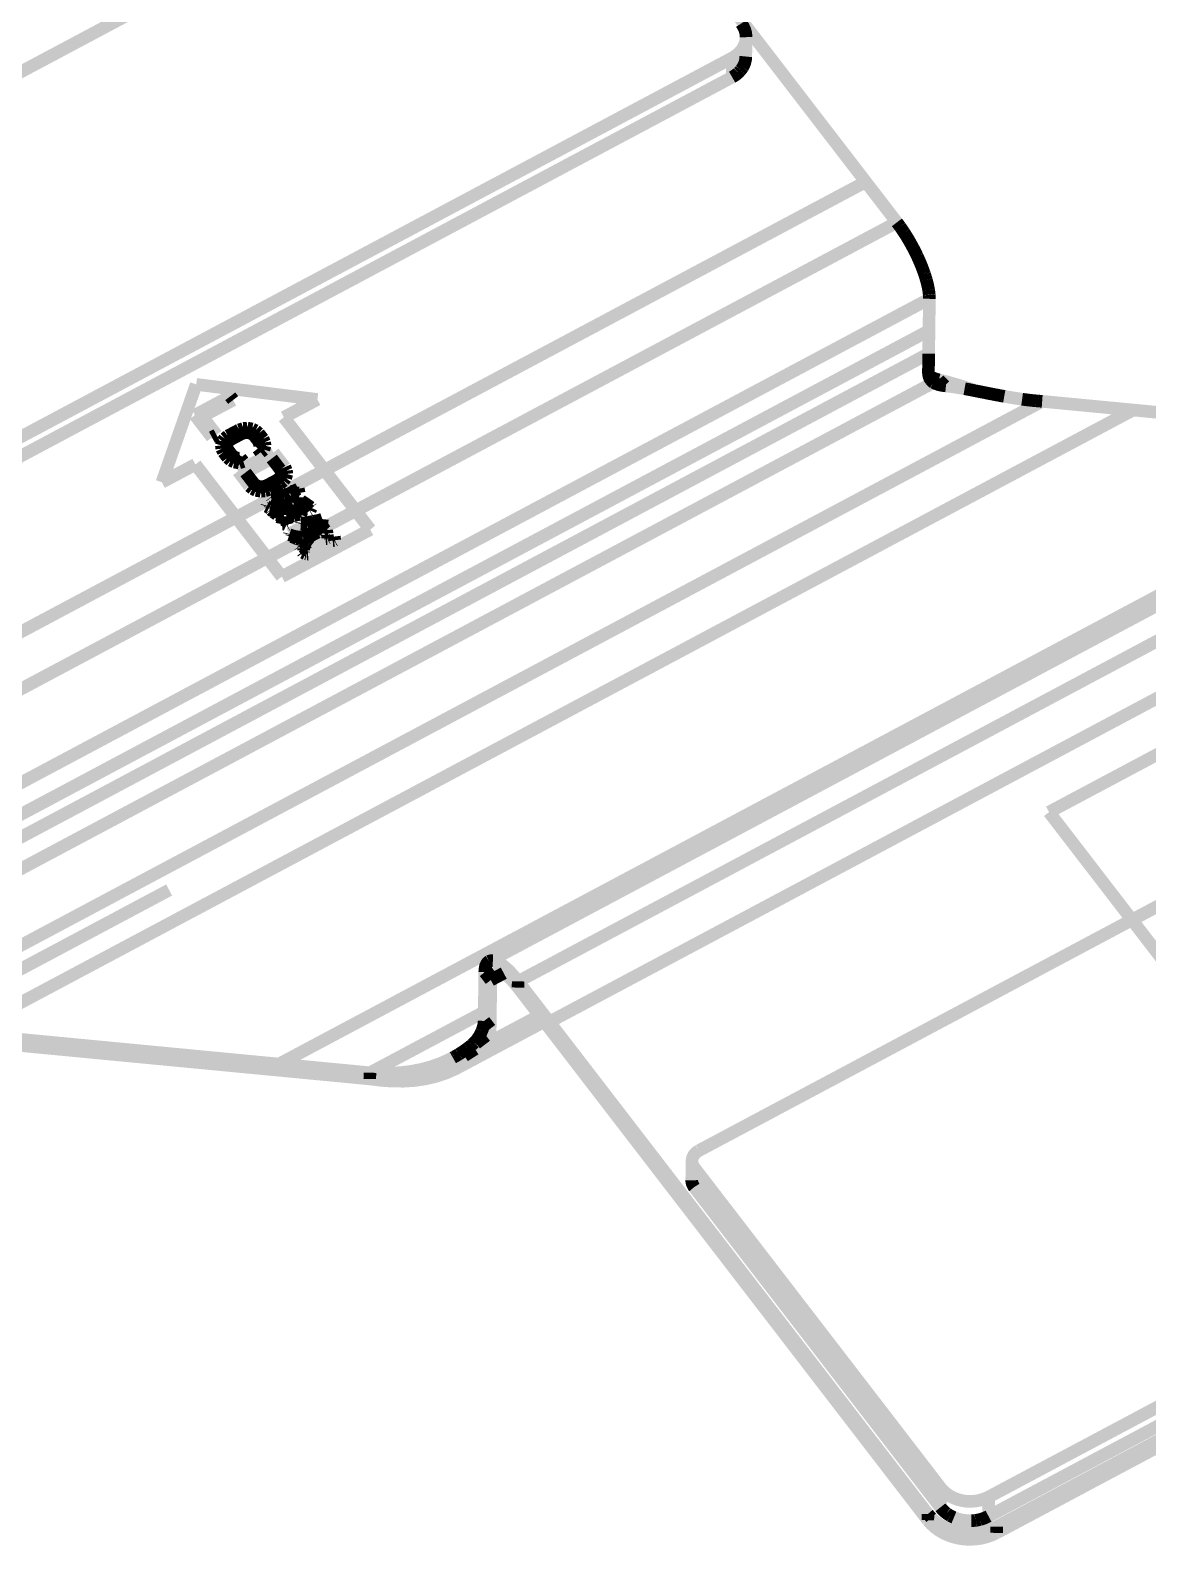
# Model space of a CAD drawing. Header units: millimetres. Extents: x 0 to 442, y 0 to 314.
# Drawn here: x 315.72 to 326.95, y 107.9 to 123.13 of the extents above; entities that cross this region are included whole.
import ezdxf

# ---------------------------------------------------------------- set-up
doc = ezdxf.new("R2010")
doc.units = ezdxf.units.MM
doc.header["$LTSCALE"] = 23.1
doc.layers.get('0').update_dxf_attribs({"linetype": 'CONTINUOUS'})

msp = doc.modelspace()

# ---------------------------------------------------------------- linework, layer by layer
at = {"const_width": 0.127}
for points in [[(309.7993541140072, 119.6154344842025), (320.7307521140069, 125.4366064842025), (320.7752021140072, 125.4561634842025), (320.8196521140071, 125.4703894842025), (320.864102114007, 125.4787714842026), (320.908300114007, 125.4820714842025), (320.951732114007, 125.4810564842026), (320.9944051140069, 125.4754684842025), (321.0358071140072, 125.4655614842025), (321.0759391140068, 125.4510844842025), (321.1142921140072, 125.4325414842025), (321.1503621140068, 125.4091744842025), (321.1838891140069, 125.3807264842025), (321.2143701140071, 125.3471984842026)], [(324.429247114007, 121.2031894842025), (321.3380671140071, 125.2199434842025)], [(322.865115114007, 123.2024214842025), (322.8854351140071, 123.1706714842025), (322.9001671140072, 123.1389214842025), (322.9090571140073, 123.1069184842025), (322.9126121140071, 123.0754214842025), (322.912867114007, 123.0645014842025)], [(322.912867114007, 123.0645014842025), (322.9115971140068, 123.0444334842026), (322.9060091140068, 123.0139544842025), (322.895849114007, 122.9842364842025), (322.8813721140073, 122.9557894842025), (322.8625741140072, 122.9283564842025), (322.8386991140069, 122.9027014842025), (322.8094891140072, 122.8788264842025), (322.7751991140071, 122.8572364842025)], [(322.9100721140071, 122.8701914842025), (322.9126121140071, 123.0645014842025)], [(322.7751991140071, 122.8572364842025), (311.7597271140071, 116.9911064842026)], [(322.9100721140071, 122.8701914842025), (322.9090571140073, 122.8513934842025), (322.9034701140072, 122.8196444842025), (322.8928021140068, 122.7884014842026), (322.8773071140072, 122.7589384842025), (322.8580021140069, 122.7317614842025), (322.834382114007, 122.7066134842025), (322.8056801140069, 122.6835014842025), (322.7726591140072, 122.6626714842025)], [(322.7726591140072, 122.6626714842025), (322.7751991140071, 122.8572364842025)], [(322.9067721140068, 122.8351384842025), (322.9077871140071, 122.8402184842026), (322.908042114007, 122.8427584842026), (322.9082951140072, 122.8450434842025), (322.9088021140069, 122.8475844842025), (322.909564114007, 122.8552034842025), (322.909564114007, 122.8574914842025), (322.9100721140071, 122.8625714842025), (322.9100721140071, 122.8676514842026), (322.910327114007, 122.8701914842025)], [(322.7726591140072, 122.6626714842025), (322.7797721140073, 122.6667364842025), (322.7833271140071, 122.6690214842025), (322.7904391140069, 122.6730864842025), (322.7937421140073, 122.6753714842025), (322.7970421140071, 122.6774034842026), (322.8069501140071, 122.6842614842025), (322.8099971140068, 122.6865484842025), (322.8132991140069, 122.6888334842025), (322.8163471140069, 122.6911214842025), (322.8193941140071, 122.6936614842025), (322.8221901140068, 122.6959464842026), (322.825237114007, 122.6984864842025), (322.8280321140069, 122.7010264842025), (322.831079114007, 122.7035664842025), (322.8338721140071, 122.7061064842026), (322.8346341140073, 122.7068684842025)], [(322.8346341140073, 122.7068684842025), (322.8364121140071, 122.7083914842025), (322.8417471140069, 122.7137264842025), (322.8435241140069, 122.7157584842026), (322.848860114007, 122.7210914842025), (322.850637114007, 122.7231244842025), (322.8521621140071, 122.7249014842025), (322.8539391140071, 122.7266814842025), (322.855462114007, 122.7287114842025), (322.8569871140071, 122.7304914842025)], [(322.8569871140071, 122.7304914842025), (322.859019114007, 122.7330314842025)], [(322.859019114007, 122.7330314842025), (322.8607971140068, 122.7350614842025), (322.8623221140069, 122.7370934842025), (322.8635921140071, 122.7388714842025), (322.8681621140072, 122.7449684842025), (322.8694321140069, 122.7467464842025), (322.8709571140071, 122.7487794842025), (322.873497114007, 122.7528414842025), (322.8750221140072, 122.7548734842025), (322.8775621140071, 122.7589384842025)], [(322.8775621140071, 122.7589384842025), (322.8795921140068, 122.7624934842025), (322.8816241140071, 122.7657964842026), (322.885182114007, 122.7729084842026), (322.8869591140069, 122.7762114842025), (322.8905141140071, 122.7833214842025), (322.8950871140069, 122.7939914842025), (322.8963571140071, 122.7975464842025), (322.8978821140072, 122.8013564842026), (322.898897114007, 122.8049114842025), (322.9001671140072, 122.8084684842025), (322.901437114007, 122.8122784842026), (322.9024521140068, 122.8158334842026), (322.9044841140071, 122.8234534842026), (322.9052471140071, 122.8272644842025), (322.9060091140068, 122.8313284842025), (322.9067721140068, 122.8351384842025)], [(311.7571871140071, 116.7967964842026), (322.7726591140072, 122.6626714842025)], [(324.115812114007, 121.6106034842026), (312.3436721140069, 115.3416314842026)], [(324.429247114007, 121.2031894842025), (324.115812114007, 121.6106034842026)], [(324.429247114007, 121.2031894842025), (312.6571101140071, 114.9342134842025)], [(324.4602341140071, 121.1617864842025), (324.4485521140073, 121.1775344842026), (324.4416921140069, 121.1869314842025), (324.435852114007, 121.1945514842026), (324.429247114007, 121.2031894842025)], [(324.429247114007, 121.2031894842025), (324.4665841140072, 121.1526414842025), (324.502907114007, 121.0993014842026), (324.5384671140068, 121.0421514842026), (324.5727571140069, 120.9827164842026), (324.6047621140069, 120.9225184842026), (324.634732114007, 120.8615584842026), (324.6621641140068, 120.8000914842025), (324.686549114007, 120.7393834842026), (324.7076321140071, 120.6807114842026), (324.7251571140073, 120.6245764842026), (324.7388721140069, 120.5709814842025), (324.748779114007, 120.5209434842026), (324.754367114007, 120.4757314842026), (324.7558921140071, 120.4348394842025)], [(324.4670921140068, 121.1518814842026), (324.4602341140071, 121.1617864842025)], [(324.496302114007, 121.1089544842026), (324.4907151140069, 121.1173364842026), (324.4851271140069, 121.1259714842026), (324.479284114007, 121.1343534842026), (324.4736971140069, 121.1424814842026), (324.4670921140068, 121.1518814842026)], [(324.5034141140072, 121.0982864842026), (324.496302114007, 121.1089544842026)], [(324.5719941140069, 120.9839864842025), (324.5615821140068, 121.0025284842026), (324.5498971140073, 121.0228494842025), (324.538974114007, 121.0411364842025), (324.5270371140073, 121.0609484842026), (324.516114114007, 121.0784734842026), (324.5034141140072, 121.0982864842026)], [(324.5991721140072, 120.9334414842025), (324.5943471140072, 120.9428384842025), (324.579107114007, 120.9710314842026), (324.5719941140069, 120.9839864842025)], [(324.6052691140071, 120.9215014842026), (324.5991721140072, 120.9334414842025)], [(324.6344791140068, 120.8620664842026), (324.629907114007, 120.8714634842025), (324.620762114007, 120.8907684842026), (324.615937114007, 120.9001664842025), (324.610349114007, 120.9115964842026), (324.6052691140071, 120.9215014842026)], [(324.686295114007, 120.7401464842026), (324.6791821140073, 120.7586884842025), (324.6708021140071, 120.7792614842026), (324.6621641140068, 120.8000914842025), (324.6537821140068, 120.8191414842025), (324.644640114007, 120.8402214842026), (324.6344791140068, 120.8620664842026)], [(324.704330114007, 120.6906164842026), (324.701027114007, 120.6997614842026), (324.697979114007, 120.7089044842025), (324.6939141140069, 120.7198264842025), (324.690360114007, 120.7292244842026), (324.686295114007, 120.7401464842026)], [(324.7081391140068, 120.6794414842025), (324.704330114007, 120.6906164842026)], [(324.7246501140071, 120.6258464842026), (324.7170291140069, 120.6517544842026), (324.714234114007, 120.6606444842026), (324.7111871140069, 120.6695334842026), (324.7081391140068, 120.6794414842025)], [(324.7254121140072, 120.6233064842025), (324.7246501140071, 120.6258464842026)], [(324.748525114007, 120.5217064842026), (324.7459841140071, 120.5366914842025), (324.742682114007, 120.5537114842026), (324.7391271140073, 120.5697114842026), (324.734809114007, 120.5874914842025), (324.7307441140069, 120.6042564842026), (324.7254121140072, 120.6233064842025)], [(324.7558921140071, 120.4348394842025), (312.9837521140071, 114.1658634842025)], [(324.7558921140071, 120.4348394842025), (324.7462401140069, 119.6992534842026)], [(324.748779114007, 120.5199294842026), (324.748525114007, 120.5217064842026)], [(324.754367114007, 120.4764934842025), (324.7528421140069, 120.4902114842026), (324.752082114007, 120.4973214842025), (324.7500491140072, 120.5115464842025), (324.748779114007, 120.5199294842026)], [(324.751827114007, 120.1150514842026), (324.7558921140071, 120.4348394842025)], [(324.754367114007, 120.4749714842026), (324.754367114007, 120.4764934842025)], [(324.7558921140071, 120.4348394842025), (324.7561441140069, 120.4409334842026), (324.7558921140071, 120.4470314842026), (324.7558921140071, 120.4531264842026), (324.7553821140068, 120.4610014842025), (324.7551291140071, 120.4673514842025), (324.754367114007, 120.4749714842026)], [(312.9796891140072, 113.8460784842026), (324.751827114007, 120.1150514842026)], [(332.101572114007, 120.0459634842026), (320.329432114007, 113.7767364842026)], [(324.748779114007, 119.8844214842026), (312.9766421140071, 113.6154464842026)], [(332.3936721140071, 119.8437814842026), (320.6215321140071, 113.5745514842026)], [(324.7462401140069, 119.6992534842026), (324.748779114007, 119.8844214842026)], [(324.7703691140073, 119.6182284842026), (324.7690991140071, 119.6200064842026), (324.7589401140071, 119.6367714842025), (324.751827114007, 119.6555664842026), (324.7475091140072, 119.6763944842025), (324.7462401140069, 119.6992534842026)], [(324.7462401140069, 119.6939214842026), (324.7462401140069, 119.6992534842026)], [(324.7475091140072, 119.6763944842025), (324.7472551140072, 119.6791894842025), (324.747002114007, 119.6817294842025), (324.7464921140072, 119.6873164842025), (324.7464921140072, 119.6901114842025), (324.7462401140069, 119.6939214842026)], [(324.751827114007, 119.6555664842026), (324.7508121140072, 119.6588694842026), (324.7492871140071, 119.6654714842026), (324.748525114007, 119.6690294842026), (324.7480171140069, 119.6723314842026), (324.7475091140072, 119.6763944842025)], [(324.7505571140068, 119.6619164842025), (324.766560114007, 119.6520114842025)], [(324.752082114007, 119.6542964842026), (324.751827114007, 119.6555664842026)], [(324.7589401140071, 119.6367714842025), (324.7579221140072, 119.6390564842026), (324.7541121140071, 119.6482014842026), (324.752082114007, 119.6542964842026)], [(324.797802114007, 119.5930814842026), (324.7538591140069, 119.6502314842025)], [(324.766560114007, 119.6520114842025), (324.784592114007, 119.6426114842026), (324.8046591140069, 119.6342314842026), (324.8265021140069, 119.6268644842025), (324.850379114007, 119.6205134842025)], [(313.025662114007, 113.3238544842026), (324.797802114007, 119.5930814842026)], [(317.3845571140068, 119.5745414842025), (317.0393721140072, 118.5910514842026)], [(317.3845571140068, 119.5745414842025), (318.602742114007, 119.4234114842026)], [(324.768845114007, 119.6202614842026), (324.7675741140069, 119.6222914842025), (324.765797114007, 119.6248314842026), (324.7622421140072, 119.6304214842025), (324.7607171140071, 119.6332144842025), (324.7589401140071, 119.6367714842025)], [(324.797802114007, 119.5930814842026), (324.7922121140068, 119.5968914842026), (324.7871321140069, 119.6009564842026), (324.7823071140069, 119.6052744842025), (324.7777341140072, 119.6098464842025), (324.7734171140069, 119.6146714842026), (324.768845114007, 119.6202614842026)], [(324.797802114007, 119.5930814842026), (324.782052114007, 119.6055284842026), (324.7703691140073, 119.6182284842026)], [(324.909052114007, 119.5610794842025), (324.8851771140071, 119.5643814842026), (324.8635871140073, 119.5686994842026), (324.8437741140069, 119.5737784842026), (324.8262491140072, 119.5798734842026), (324.811009114007, 119.5862244842025), (324.797802114007, 119.5930814842026)], [(324.9225151140072, 119.5595534842026), (324.903464114007, 119.5615864842026), (324.8978771140069, 119.5623494842026), (324.887209114007, 119.5638714842025), (324.8821291140071, 119.5648884842025), (324.8767951140071, 119.5656514842026), (324.8717141140069, 119.5666664842025), (324.8668891140069, 119.5679364842026), (324.861809114007, 119.5689514842026), (324.8572371140071, 119.5702214842025), (324.8524121140072, 119.5714914842026), (324.8432671140072, 119.5740314842026), (324.8389501140068, 119.5753014842026), (324.830312114007, 119.5783514842026), (324.8262491140072, 119.5798734842026), (324.8224401140069, 119.5813984842026), (324.8183741140069, 119.5829214842025), (324.8148191140072, 119.5844464842025), (324.811009114007, 119.5862244842025), (324.8077071140069, 119.5877484842026), (324.8041521140071, 119.5895264842026), (324.8008501140071, 119.5913044842026), (324.797802114007, 119.5930814842026)], [(324.909052114007, 119.5610794842025), (324.850379114007, 119.6205134842025)], [(325.2042021140069, 119.5186614842025), (325.1231741140068, 119.5440614842025), (325.0274171140068, 119.5732714842026), (324.936232114007, 119.5991784842026), (324.850379114007, 119.6205134842025)], [(325.1714351140072, 119.5196764842025), (325.079995114007, 119.5364414842026), (324.9923641140072, 119.5506644842026), (324.909052114007, 119.5610794842025)], [(325.1099671140068, 119.5311064842026), (325.0949821140071, 119.5339014842025), (325.0650091140069, 119.5389814842026), (325.0355451140072, 119.5440614842025), (325.0065891140071, 119.5486314842026), (324.9781421140069, 119.5526964842026), (324.936232114007, 119.5580314842026), (324.9225151140072, 119.5595534842026)], [(325.1396841140072, 119.5257714842026), (325.1099671140068, 119.5311064842026)], [(325.1833721140069, 119.5173914842026), (325.1686421140071, 119.5201834842026), (325.1396841140072, 119.5257714842026)], [(325.266685114007, 119.5011344842026), (325.1714351140072, 119.5196764842025)], [(325.2428101140072, 119.5057064842026), (325.1833721140069, 119.5173914842026)], [(325.303515114007, 119.4937694842026), (325.2428101140072, 119.5057064842026)], [(325.365237114007, 119.4813214842026), (325.266685114007, 119.5011344842026)], [(325.3756521140072, 119.4792914842026), (325.303515114007, 119.4937694842026)], [(314.1176091140069, 113.1356414842026), (325.8897471140072, 119.4046144842026)], [(317.371349114007, 119.2656764842026), (317.7269491140073, 119.4551614842026)], [(317.7556521140073, 119.4178214842025), (317.4452621140072, 119.2527214842025)], [(317.7269491140073, 119.4551614842026), (317.7556521140073, 119.4178214842025)], [(318.602742114007, 119.4234114842026), (318.2656821140072, 119.2440864842026)], [(320.9349691140069, 113.1671364842026), (332.7071071140072, 119.4363634842026)], [(325.8897471140072, 119.4046144842026), (325.7823041140068, 119.4140114842025), (325.6756251140073, 119.4274734842026), (325.5702141140068, 119.4437314842025), (325.4668371140069, 119.4620184842025), (325.365237114007, 119.4813214842026)], [(325.4345801140071, 119.4681144842025), (325.4048621140068, 119.4737014842025), (325.3756521140072, 119.4792914842026)], [(325.464297114007, 119.4625264842026), (325.4345801140071, 119.4681144842025)], [(325.4886821140071, 119.4579534842026), (325.464297114007, 119.4625264842026)], [(325.5084921140069, 119.4543984842026), (325.4886821140071, 119.4579534842026)], [(325.6880721140069, 119.4256964842025), (325.6728321140072, 119.4277284842026), (325.6527651140073, 119.4307764842026), (325.6327001140071, 119.4335714842026), (325.6126321140068, 119.4368714842026), (325.5925671140071, 119.4399214842026), (325.5676741140069, 119.4439834842026), (325.5478621140069, 119.4475414842025), (325.5280521140071, 119.4508414842026), (325.5084921140069, 119.4543984842026)], [(325.7838301140068, 119.4140114842025), (325.7696051140069, 119.4155364842026), (325.7492851140069, 119.4178214842025), (325.7287121140071, 119.4203614842025), (325.708392114007, 119.4229014842026), (325.6880721140069, 119.4256964842025)], [(325.8262471140069, 119.4096934842025), (325.804912114007, 119.4117264842026), (325.7838301140068, 119.4140114842025)], [(325.847330114007, 119.4079164842025), (325.8262471140069, 119.4096934842025)], [(325.8897471140072, 119.4046144842026), (325.8684121140072, 119.4061384842025), (325.857997114007, 119.4069014842025), (325.847330114007, 119.4079164842025)], [(325.8897471140072, 119.4046144842026), (330.1353571140071, 118.9987214842026)], [(326.8041471140073, 119.3172384842026), (325.8897471140072, 119.4046144842026)], [(315.032009114007, 113.0482634842026), (326.8041471140073, 119.3172384842026)], [(317.543052114007, 119.0426634842025), (317.371349114007, 119.2656764842026)], [(317.4452621140072, 119.2527214842025), (317.5885191140069, 119.0667944842025)], [(318.2656821140072, 119.2440864842026), (319.1338541140071, 118.1160714842026)], [(317.5885191140069, 119.0667944842025), (317.543052114007, 119.0426634842025)], [(317.669292114007, 119.0312334842026), (317.7023121140069, 119.0573964842026)], [(317.7023121140069, 119.0573964842026), (317.8158491140071, 119.1178494842026)], [(317.8442971140071, 119.0807634842026), (317.7307601140069, 119.0203114842025)], [(317.8158491140071, 119.1178494842026), (317.858267114007, 119.1318194842025)], [(317.8793491140073, 119.0906714842026), (317.8442971140071, 119.0807634842026)], [(317.858267114007, 119.1318194842025), (317.8981451140071, 119.1356294842026)], [(317.911607114007, 119.0904164842025), (317.8793491140073, 119.0906714842026)], [(317.8981451140071, 119.1356294842026), (317.9474221140072, 119.1269914842026)], [(317.9410721140071, 119.0797494842026), (317.911607114007, 119.0904164842025)], [(317.9677421140073, 119.0591734842026), (317.9410721140071, 119.0797494842026)], [(317.9474221140072, 119.1269914842026), (317.9817121140072, 119.1102284842025)], [(318.010667114007, 119.0032934842026), (317.9677421140073, 119.0591734842026)], [(317.9817121140072, 119.1102284842025), (318.0132071140069, 119.0833034842026)], [(318.0132071140069, 119.0833034842026), (318.0561321140071, 119.0274234842026)], [(317.637287114007, 118.9616394842026), (317.6484621140071, 119.0025314842026)], [(317.6410971140072, 118.9288714842025), (317.637287114007, 118.9616394842026)], [(317.6576071140071, 118.8938214842025), (317.6410971140072, 118.9288714842025)], [(317.6484621140071, 119.0025314842026), (317.669292114007, 119.0312334842026)], [(317.7005321140073, 118.8381934842026), (317.6576071140071, 118.8938214842025)], [(317.6921521140071, 118.9735764842026), (317.6913901140069, 118.9469064842025)], [(317.6913901140069, 118.9469064842025), (317.7028191140071, 118.9179514842025)], [(317.705359114007, 118.9979614842026), (317.6921521140071, 118.9735764842026)], [(317.7028191140071, 118.9179514842025), (317.7457441140073, 118.8623234842025)], [(317.7307601140069, 119.0203114842025), (317.705359114007, 118.9979614842026)], [(317.8054341140073, 118.7017964842025), (318.1610351140071, 118.8910264842025)], [(318.0035541140069, 118.9296334842026), (318.021334114007, 118.9479214842025)], [(318.0320021140069, 118.8922964842026), (318.0035541140069, 118.9296334842026)], [(318.022097114007, 118.9745914842026), (318.010667114007, 119.0032934842026)], [(318.021334114007, 118.9479214842025), (318.022097114007, 118.9745914842026)], [(318.0650221140072, 118.9187114842026), (318.0320021140069, 118.8922964842026)], [(318.0561321140071, 119.0274234842026), (318.0723891140069, 118.9923714842026)], [(318.0761991140071, 118.9596064842025), (318.0650221140072, 118.9187114842026)], [(318.0723891140069, 118.9923714842026), (318.0761991140071, 118.9596064842025)], [(318.1610351140071, 118.8910264842025), (318.2755891140073, 118.7424364842025)], [(329.988292114007, 119.0129464842025), (318.2161521140069, 112.7437184842025)], [(317.0393721140072, 118.5910514842026), (317.376174114007, 118.7703764842026)], [(317.376174114007, 118.7703764842026), (318.2443471140073, 117.6423614842025)], [(317.7317741140073, 118.8110164842025), (317.7005321140073, 118.8381934842026)], [(317.7660641140069, 118.7945064842025), (317.7317741140073, 118.8110164842025)], [(317.7457441140073, 118.8623234842025), (317.7724151140069, 118.8414964842025)], [(317.8153421140069, 118.7856164842025), (317.7660641140069, 118.7945064842025)], [(317.7724151140069, 118.8414964842025), (317.8018791140071, 118.8310814842026)], [(317.8018791140071, 118.8310814842026), (317.8293121140073, 118.8369244842025)], [(317.8580121140071, 118.7995864842026), (317.8153421140069, 118.7856164842025)], [(317.8293121140073, 118.8369244842025), (317.8580121140071, 118.7995864842026)], [(317.8793491140073, 118.6888414842026), (318.144272114007, 118.8298114842025)], [(318.144272114007, 118.8298114842025), (318.2301221140069, 118.7183064842026)], [(318.2755891140073, 118.7424364842025), (318.2918441140068, 118.7073844842025)], [(317.919734114007, 118.5529514842025), (317.8054341140073, 118.7017964842025)], [(317.9652021140068, 118.5770814842026), (317.8793491140073, 118.6888414842026)], [(318.202182114007, 118.6159434842025), (318.0886441140069, 118.5554914842025)], [(318.2306321140072, 118.5788614842025), (318.1170921140069, 118.5184094842026)], [(318.227582114007, 118.6382964842026), (318.202182114007, 118.6159434842025)], [(318.240792114007, 118.6626814842026), (318.227582114007, 118.6382964842026)], [(318.2301221140069, 118.7183064842026), (318.2415521140069, 118.6893514842026)], [(318.2636521140071, 118.6050214842026), (318.2306321140072, 118.5788614842025)], [(318.2415521140069, 118.6893514842026), (318.240792114007, 118.6626814842026)], [(318.2844791140069, 118.6337234842026), (318.2636521140071, 118.6050214842026)], [(318.2956551140069, 118.6746194842025), (318.2844791140069, 118.6337234842026)], [(318.2918441140068, 118.7073844842025), (318.2956551140069, 118.6746194842025)], [(317.9512321140069, 118.5260294842026), (317.919734114007, 118.5529514842025)], [(317.9855221140069, 118.5092634842026), (317.9512321140069, 118.5260294842026)], [(317.991872114007, 118.5565084842026), (317.9652021140068, 118.5770814842026)], [(318.0347971140068, 118.5006284842025), (317.9855221140069, 118.5092634842026)], [(318.021334114007, 118.5458414842025), (317.991872114007, 118.5565084842026)], [(318.0535921140072, 118.5455864842025), (318.021334114007, 118.5458414842025)], [(318.0746741140069, 118.5044384842025), (318.0347971140068, 118.5006284842025)], [(318.0886441140069, 118.5554914842025), (318.0535921140072, 118.5455864842025)], [(318.1170921140069, 118.5184094842026), (318.0746741140069, 118.5044384842025)], [(318.0947421140067, 118.3566114842026), (318.2471421140071, 118.4378914842026)], [(318.137412114007, 118.4460194842026), (318.206502114007, 118.4493214842026)], [(318.1412221140072, 118.4411914842025), (318.137412114007, 118.4460194842026)], [(318.2024371140069, 118.4338264842025), (318.1412221140072, 118.4411914842025)], [(318.2471421140071, 118.4378914842026), (318.2024371140069, 118.4338264842025)], [(318.206502114007, 118.4493214842026), (318.2626341140071, 118.4592264842026)], [(318.2626341140071, 118.4592264842026), (318.3149601140071, 118.4739594842026)], [(318.2821921140071, 118.5163764842026), (318.2900671140069, 118.5270434842026)], [(318.3149601140071, 118.4739594842026), (318.2821921140071, 118.5163764842026)], [(318.2847321140071, 118.3578814842026), (318.437132114007, 118.4391614842025)], [(318.2900671140069, 118.5270434842026), (318.3263891140073, 118.4798014842025)], [(318.333247114007, 118.4503364842025), (318.2936221140071, 118.4292534842025)], [(318.2936221140071, 118.4292534842025), (318.3025121140072, 118.4074114842026)], [(318.3263891140073, 118.4798014842025), (318.4109721140071, 118.5250114842025)], [(318.3657591140072, 118.4079184842026), (318.333247114007, 118.4503364842025)], [(318.3952221140071, 118.4833564842025), (318.3444221140071, 118.4564314842025)], [(318.3444221140071, 118.4564314842025), (318.3553451140069, 118.4422094842025)], [(318.3553451140069, 118.4422094842025), (318.3794741140068, 118.4417014842026)], [(318.383284114007, 118.4368744842026), (318.3716021140071, 118.4107114842025)], [(318.3794741140068, 118.4417014842026), (318.383284114007, 118.4368744842026)], [(318.4193521140069, 118.4828484842026), (318.3952221140071, 118.4833564842025)], [(318.4109721140071, 118.5250114842025), (318.4193521140069, 118.4828484842026)], [(318.437132114007, 118.4391614842025), (318.4384021140072, 118.4066484842025)], [(318.092709114007, 118.3489914842025), (318.0947421140067, 118.3566114842026)], [(318.1186171140071, 118.3360364842026), (318.092709114007, 118.3489914842025)], [(318.282447114007, 118.4231584842026), (318.1186171140071, 118.3360364842026)], [(318.125982114007, 118.3266384842025), (318.1280151140068, 118.3342584842026)], [(318.1536691140068, 118.3215594842026), (318.125982114007, 118.3266384842025)], [(318.1280151140068, 118.3342584842026), (318.1336021140069, 118.3373064842025)], [(318.1330941140072, 118.3172414842026), (318.1424921140069, 118.3154614842026)], [(318.1369041140069, 118.3124134842025), (318.1330941140072, 118.3172414842026)], [(318.1336021140069, 118.3373064842025), (318.1912621140068, 118.3347664842025)], [(318.160527114007, 118.2918414842026), (318.1369041140069, 118.3124134842025)], [(318.1424921140069, 118.3154614842026), (318.1904991140068, 118.2943814842026)], [(318.205739114007, 118.3159714842026), (318.1536691140068, 118.3215594842026)], [(318.197357114007, 118.2649164842026), (318.160527114007, 118.2918414842026)], [(318.1904991140068, 118.2943814842026), (318.2255521140069, 118.2799014842026)], [(318.1912621140068, 118.3347664842025), (318.2359641140069, 118.3385764842026)], [(318.2768601140069, 118.3271464842026), (318.205739114007, 118.3159714842026)], [(318.2255521140069, 118.2799014842026), (318.2682221140071, 118.2760914842025)], [(318.2359641140069, 118.3385764842026), (318.2847321140071, 118.3578814842026)], [(318.2552701140071, 118.3756614842026), (318.262890114007, 118.3863284842026)], [(318.2590791140069, 118.3708334842026), (318.2552701140071, 118.3756614842026)], [(318.271780114007, 118.3644834842026), (318.2590791140069, 118.3708334842026)], [(318.262890114007, 118.3863284842026), (318.2763521140073, 118.4000444842026)], [(318.2682221140071, 118.2760914842025), (318.2893041140069, 118.3004764842025)], [(318.2867641140069, 118.3657544842026), (318.271780114007, 118.3644834842026)], [(318.2763521140073, 118.4000444842026), (318.282447114007, 118.4231584842026)], [(318.353822114007, 118.3614364842026), (318.2768601140069, 118.3271464842026)], [(318.302259114007, 118.3870914842025), (318.2867641140069, 118.3657544842026)], [(318.2893041140069, 118.3004764842025), (318.3139421140072, 118.3202884842025), (318.360932114007, 118.3520394842026)], [(318.3017521140068, 118.2738064842026), (318.316992114007, 118.2953964842026)], [(318.3317221140069, 118.2763464842026), (318.3017521140068, 118.2738064842026)], [(318.3025121140072, 118.4074114842026), (318.302259114007, 118.3870914842025)], [(318.316992114007, 118.2953964842026), (318.3456921140069, 118.3304484842026)], [(318.3578851140069, 118.2837114842026), (318.3317221140069, 118.2763464842026)], [(318.3456921140069, 118.3304484842026), (318.3683001140071, 118.3426414842025)], [(318.360932114007, 118.3520394842026), (318.353822114007, 118.3614364842026)], [(318.4010641140071, 118.2999684842026), (318.3578851140069, 118.2837114842026)], [(318.3716021140071, 118.4107114842025), (318.3657591140072, 118.4079184842026)], [(318.3683001140071, 118.3426414842025), (318.4010641140071, 118.2999684842026)], [(318.4272271140071, 118.4005514842025), (318.370840114007, 118.3703264842026)], [(318.370840114007, 118.3703264842026), (318.4216391140071, 118.3042864842025)], [(318.4216391140071, 118.3042864842025), (318.4457701140068, 118.3040314842025)], [(318.5240021140071, 118.3055564842026), (318.4272271140071, 118.4005514842025)], [(318.449325114007, 118.2992064842026), (318.4358621140068, 118.2651714842025)], [(318.4384021140072, 118.4066484842025), (318.5377171140071, 118.3395914842026)], [(318.4457701140068, 118.3040314842025), (318.449325114007, 118.2992064842026)], [(318.5295891140072, 118.3086034842025), (318.5240021140071, 118.3055564842026)], [(318.5412721140069, 118.3347664842025), (318.5295891140072, 118.3086034842025)], [(318.5377171140071, 118.3395914842026), (318.5412721140069, 118.3347664842025)], [(318.2603491140071, 118.2451034842026), (318.197357114007, 118.2649164842026)], [(318.2458721140069, 118.1706814842026), (318.2603491140071, 118.2451034842026)], [(318.2606021140068, 118.1722064842025), (318.2458721140069, 118.1706814842026)], [(318.279399114007, 118.1686514842025), (318.2606021140068, 118.1722064842025)], [(318.2921001140071, 118.1623014842025), (318.279399114007, 118.1686514842025)], [(318.2900671140069, 118.2476444842026), (318.2877821140069, 118.2197044842026)], [(318.2877821140069, 118.2197044842026), (318.2910821140072, 118.1948114842025)], [(318.3291821140069, 118.2484064842026), (318.2900671140069, 118.2476444842026)], [(318.2910821140072, 118.1948114842025), (318.2979421140071, 118.1653484842026)], [(318.2979421140071, 118.1653484842026), (318.2921001140071, 118.1623014842025)], [(318.3220721140069, 118.0716214842026), (318.5026641140071, 118.1678884842025)], [(318.3647421140072, 118.2539934842026), (318.3291821140069, 118.2484064842026)], [(318.3459471140072, 118.0510484842026), (318.526542114007, 118.1473134842025)], [(318.4170671140068, 118.2687264842025), (318.3647421140072, 118.2539934842026)], [(318.4358621140068, 118.2651714842025), (318.4170671140068, 118.2687264842025)], [(318.4338321140071, 118.0711134842026), (318.6484621140071, 118.1854144842026)], [(318.4358621140068, 118.1722064842025), (318.437895114007, 118.1798264842026)], [(318.5026641140071, 118.1678884842025), (318.4358621140068, 118.1722064842025)], [(318.437895114007, 118.1798264842026), (318.4975841140072, 118.1849064842025)], [(318.6291571140068, 118.1485834842026), (318.4541521140068, 118.0553664842026)], [(318.4975841140072, 118.1849064842025), (318.559307114007, 118.1978614842025)], [(318.4988541140069, 118.0591764842026), (318.6230621140071, 118.1254714842025)], [(318.5415271140068, 118.1485834842026), (318.526542114007, 118.1473134842025)], [(318.5471151140068, 118.1516314842025), (318.5415271140068, 118.1485834842026)], [(318.547622114007, 118.1716994842026), (318.5471151140068, 118.1516314842025)], [(318.6278871140071, 118.1810964842026), (318.547622114007, 118.1716994842026)], [(318.559307114007, 118.1978614842025), (318.6151871140069, 118.2077664842026)], [(318.6151871140069, 118.2077664842026), (318.652779114007, 118.2212284842026)], [(318.6230621140071, 118.1254714842025), (318.6278871140071, 118.0881314842026)], [(318.6426191140072, 118.1823664842025), (318.6278871140071, 118.1810964842026)], [(318.6690351140069, 118.0965144842025), (318.6291571140068, 118.1485834842026)], [(318.6426191140072, 118.1823664842025), (318.6459221140071, 118.1574744842026)], [(318.6459221140071, 118.1574744842026), (318.6822421140068, 118.1104834842026)], [(318.652779114007, 118.2212284842026), (318.6484621140071, 118.1854144842026)], [(318.2443471140073, 117.6423614842025), (319.1338541140071, 118.1160714842026)], [(318.3200391140072, 118.0640014842025), (318.3220721140069, 118.0716214842026)], [(318.3200391140072, 118.0640014842025), (318.3830321140072, 118.0441914842025)], [(318.343914114007, 118.0434284842025), (318.3459471140072, 118.0510484842026)], [(318.3975091140069, 118.0253934842025), (318.343914114007, 118.0434284842025)], [(318.3830321140072, 118.0441914842025), (318.4165591140072, 118.0421594842026)], [(318.4254491140068, 118.0200614842025), (318.3975091140069, 118.0253934842025)], [(318.4165591140072, 118.0421594842026), (318.4556741140073, 118.0429214842026)], [(318.4241791140071, 117.9596084842026), (318.4508501140072, 117.9870414842026)], [(318.4551671140071, 118.0228534842026), (318.4254491140068, 118.0200614842025)], [(318.4318001140068, 118.0634934842026), (318.4338321140071, 118.0711134842026)], [(318.4541521140068, 118.0553664842026), (318.4318001140068, 118.0634934842026)], [(318.4508501140072, 117.9870414842026), (318.4549121140071, 118.0025334842026)], [(318.4549121140071, 118.0025334842026), (318.4551671140071, 118.0228534842026)], [(318.4556741140073, 118.0429214842026), (318.4988541140069, 118.0591764842026)], [(318.5077451140069, 118.0373314842026), (318.4701521140069, 118.0241234842026)], [(318.4701521140069, 118.0241234842026), (318.4767571140069, 117.9743414842026)], [(318.4767571140069, 117.9743414842026), (318.474725114007, 117.9664664842026)], [(318.4940291140069, 118.0032964842026), (318.6690351140069, 118.0965144842025)], [(318.519937114007, 117.9905964842026), (318.4940291140069, 118.0032964842026)], [(318.4955521140068, 117.8978864842026), (318.7724121140068, 118.0452064842026)], [(318.6037571140073, 118.0883864842025), (318.5077451140069, 118.0373314842026)], [(318.756664114007, 118.0035514842025), (318.5082521140071, 117.8712164842025)], [(318.5118101140069, 117.9596084842026), (318.7038321140071, 118.0619714842026)], [(318.683512114007, 118.0777184842025), (318.519937114007, 117.9905964842026)], [(318.6842751140071, 118.0248864842026), (318.5318741140072, 117.9438614842026)], [(318.622300114007, 118.0850844842025), (318.6037571140073, 118.0883864842025)], [(318.6278871140071, 118.0881314842026), (318.622300114007, 118.0850844842025)], [(318.6822421140068, 118.1104834842026), (318.7028171140068, 118.1145494842025)], [(318.692912114007, 118.0759414842025), (318.683512114007, 118.0777184842025)], [(318.6992621140071, 118.0261564842025), (318.6842751140071, 118.0248864842026)], [(318.6985001140069, 118.0789894842026), (318.692912114007, 118.0759414842025)], [(318.7028171140068, 118.1145494842025), (318.6972301140072, 118.1117534842026)], [(318.6972301140072, 118.1117534842026), (318.6985001140069, 118.0789894842026)], [(318.7048491140072, 118.0292044842026), (318.6992621140071, 118.0261564842025)], [(318.7038321140071, 118.0619714842026), (318.7048491140072, 118.0292044842026)], [(318.7716521140069, 118.0048214842026), (318.756664114007, 118.0035514842025)], [(318.7772401140069, 118.0078684842026), (318.7716521140069, 118.0048214842026)], [(318.7724121140068, 118.0452064842026), (318.7772401140069, 118.0078684842026)], [(318.4221471140072, 117.9519884842026), (318.4241791140071, 117.9596084842026)], [(318.4259571140069, 117.9471614842025), (318.4221471140072, 117.9519884842026)], [(318.4500871140071, 117.9466534842026), (318.4259571140069, 117.9471614842025)], [(318.4671041140068, 117.9557994842025), (318.4500871140071, 117.9466534842026)], [(318.4508501140072, 117.8938214842025), (318.4622791140068, 117.8999194842025)], [(318.4582151140071, 117.8844234842026), (318.4508501140072, 117.8938214842025)], [(318.4841221140073, 117.8717234842026), (318.4582151140071, 117.8844234842026)], [(318.4622791140068, 117.8999194842025), (318.464312114007, 117.9077914842026)], [(318.464312114007, 117.9077914842026), (318.4645641140069, 117.9278594842025)], [(318.4645641140069, 117.9278594842025), (318.4665971140071, 117.9354794842026)], [(318.4665971140071, 117.9354794842026), (318.4955521140068, 117.8978864842026)], [(318.474725114007, 117.9664664842026), (318.4671041140068, 117.9557994842025)], [(318.4932671140073, 117.8699464842026), (318.4841221140073, 117.8717234842026)], [(318.5082521140071, 117.8712164842025), (318.4932671140073, 117.8699464842026)], [(318.5318741140072, 117.9438614842026), (318.5118101140069, 117.9596084842026)], [(322.438142114007, 111.8740214842026), (333.7058351140072, 117.8742644842026)], [(328.5783371140069, 116.6710664842025), (325.958834114007, 115.2760994842026)], [(327.784842114007, 112.9034834842026), (325.958834114007, 115.2760994842026)], [(317.1120141140068, 114.4930164842025), (314.6350071140073, 113.1737414842025)], [(320.2857441140072, 113.6670094842025), (320.2882841140072, 113.7023134842025), (320.2951421140069, 113.7312714842026), (320.305812114007, 113.7543834842025), (320.3205421140069, 113.7711494842026), (320.329432114007, 113.7767364842026)], [(320.2882841140072, 113.7018064842026), (320.288540114007, 113.7028214842026), (320.2893021140071, 113.7079014842026), (320.290062114007, 113.7127284842026), (320.2910791140071, 113.7173014842026), (320.2923501140071, 113.7218714842026), (320.2933641140071, 113.7261914842026), (320.2948891140072, 113.7307614842026)], [(320.2948891140072, 113.7307614842026), (320.2951421140069, 113.7317784842026), (320.2953971140073, 113.7325414842026), (320.296159114007, 113.7343194842026), (320.2971741140068, 113.7373664842025), (320.2979371140068, 113.7388914842026), (320.2986991140069, 113.7409214842025)], [(320.2986991140069, 113.7409214842025), (320.301492114007, 113.7467634842026), (320.3047941140071, 113.7526064842025), (320.3078421140071, 113.7576864842026), (320.3119071140072, 113.7625114842025), (320.315462114007, 113.7665764842026), (320.3202891140072, 113.7708934842025)], [(320.3202891140072, 113.7708934842025), (320.321304114007, 113.7716564842026), (320.322322114007, 113.7724184842025), (320.3235921140072, 113.7731814842026), (320.324607114007, 113.7739414842026), (320.3261321140071, 113.7749594842026), (320.3274021140069, 113.7757214842026), (320.3289251140072, 113.7767364842026)], [(320.3289251140072, 113.7767364842026), (320.3342591140072, 113.7792764842026), (320.3398471140072, 113.7810544842026), (320.3464521140072, 113.7828314842026), (320.3525471140069, 113.7835934842025), (320.3596591140072, 113.7838484842026), (320.367025114007, 113.7835934842025)], [(320.329432114007, 113.7767364842026), (320.3388321140069, 113.7808014842026), (320.360674114007, 113.7838484842026), (320.3860751140069, 113.7797844842025), (320.4140141140069, 113.7691164842025), (320.4444951140072, 113.7518434842025), (320.4772621140069, 113.7279684842026), (320.5118041140072, 113.6977414842025), (320.5476201140068, 113.6619294842026), (320.584194114007, 113.6207814842026), (320.6215321140071, 113.5745514842026)], [(320.367025114007, 113.7835934842025), (320.400552114007, 113.7752114842025), (320.4383991140071, 113.7556534842026), (320.481072114007, 113.7246664842025), (320.5255221140069, 113.6845344842026), (320.5730191140069, 113.6337334842026), (320.6215321140071, 113.5745514842026)], [(320.2793941140071, 113.1772964842025), (320.2857441140072, 113.6670094842025)], [(320.2793941140071, 113.1772964842025), (320.2857441140072, 113.6670094842025)], [(320.2857441140072, 113.6670094842025), (320.286000114007, 113.6728514842026), (320.2865071140072, 113.6840264842025), (320.287014114007, 113.6906314842026), (320.2875221140071, 113.6959634842025), (320.2882841140072, 113.7018064842026)], [(320.2857441140072, 113.6670094842025), (320.3464521140072, 113.5882684842026)], [(320.3398471140072, 113.0985564842026), (320.3464521140072, 113.5882684842026)], [(320.3464521140072, 113.5882684842026), (320.3484821140069, 113.6169714842026), (320.3540721140071, 113.6408464842025), (320.3627071140072, 113.6596414842026), (320.3748991140069, 113.6733584842026), (320.382012114007, 113.6779314842026)], [(320.4762441140069, 113.6573564842026), (320.3464521140072, 113.5882684842026)], [(320.382012114007, 113.6779314842026), (320.3898841140071, 113.6812314842026), (320.4076651140072, 113.6837714842026), (320.4282391140073, 113.6804714842025), (320.451352114007, 113.6715814842026), (320.4759921140071, 113.6576114842026), (320.5026621140069, 113.6380514842025), (320.531109114007, 113.6134134842026), (320.5603191140071, 113.5839514842025), (320.5902921140068, 113.5506764842025), (320.6205171140068, 113.5128314842026)], [(320.6215321140071, 113.5745514842026), (320.6205171140068, 113.5128314842026)], [(320.6215321140071, 113.5745514842026), (324.7409041140072, 108.2217564842026)], [(320.6215321140071, 113.5745514842026), (320.9349691140069, 113.1671364842026)], [(324.7401421140071, 108.1600334842026), (320.6205171140068, 113.5128314842026)], [(319.1305521140071, 112.6563414842025), (320.280412114007, 113.2687364842025)], [(314.1176091140069, 113.1356414842026), (319.1305521140071, 112.6563414842025)], [(320.0139641140072, 112.7076514842026), (320.8836621140072, 113.1709464842025)], [(320.2268171140072, 113.0185464842025), (320.2423121140068, 113.0475014842025), (320.2552651140072, 113.0754414842025), (320.2654241140071, 113.1023664842025), (320.2727921140072, 113.1285294842025), (320.2776171140072, 113.1534214842026), (320.2793941140071, 113.1772964842025)], [(320.2550121140071, 113.0749344842026), (320.2565341140071, 113.0784914842026), (320.2636471140072, 113.0967784842026), (320.2654241140071, 113.1023664842025)], [(320.2654241140071, 113.1023664842025), (320.2664421140071, 113.1056684842026), (320.2679641140071, 113.1102414842026), (320.2692351140072, 113.1145594842026), (320.2705051140069, 113.1191314842026), (320.271522114007, 113.1234484842026), (320.2727921140072, 113.1282734842026)], [(320.2727921140072, 113.1282734842026), (320.2735521140071, 113.1315764842026), (320.2745691140071, 113.1358944842025), (320.2753321140071, 113.1399584842026), (320.276092114007, 113.1442764842026), (320.2768541140072, 113.1483414842025), (320.2776171140072, 113.1534214842026)], [(320.2776171140072, 113.1534214842026), (320.2778721140071, 113.1564694842025), (320.2783791140068, 113.1605314842026), (320.2788871140069, 113.1686614842026), (320.2791421140068, 113.1724714842026), (320.2793941140071, 113.1772964842025)], [(320.2793941140071, 113.1772964842025), (320.3398471140072, 113.0985564842026)], [(320.2872701140072, 112.9398064842026), (320.836417114007, 113.2324134842025)], [(320.3398471140072, 113.0985564842026), (320.3380691140069, 113.0746814842026), (320.3334971140071, 113.0497884842026), (320.3261321140071, 113.0236264842026), (320.3159721140069, 112.9967014842026), (320.3030171140072, 112.9687614842026), (320.2872701140072, 112.9398064842026)], [(314.1168471140072, 113.0736644842025), (319.1297921140072, 112.5946214842025)], [(320.110232114007, 112.9001814842026), (320.1351221140071, 112.9192314842026), (320.1579821140072, 112.9385364842025), (320.1785571140072, 112.9583484842025), (320.197099114007, 112.9781614842025), (320.2131021140071, 112.9982264842026), (320.2268171140072, 113.0185464842025)], [(320.1589991140072, 112.9395514842026), (320.161032114007, 112.9413314842026), (320.1628091140069, 112.9431094842025), (320.1648421140071, 112.9448864842025), (320.1683971140069, 112.9484414842025), (320.1704301140071, 112.9499664842025), (320.1775421140069, 112.9570784842026)], [(320.1775421140069, 112.9570784842026), (320.1798271140069, 112.9593634842025)], [(320.1798271140069, 112.9593634842025), (320.181352114007, 112.9611414842025), (320.1849071140073, 112.9646984842026), (320.1864321140069, 112.9664764842026), (320.1882101140068, 112.9682534842026), (320.1897321140073, 112.9700314842026), (320.1915121140069, 112.9718114842025), (320.1945601140069, 112.9753664842025), (320.1963371140068, 112.9771444842025)], [(320.1963371140068, 112.9771444842025), (320.197607114007, 112.9789214842025)], [(320.197607114007, 112.9789214842025), (320.2021791140069, 112.9842564842025), (320.2037021140072, 112.9862884842025), (320.206752114007, 112.9898434842025), (320.2080221140072, 112.9916214842025), (320.2095441140068, 112.9936544842026), (320.210814114007, 112.9954314842026), (320.212340114007, 112.9972114842025)], [(320.212340114007, 112.9972114842025), (320.2136091140069, 112.9989894842025)], [(320.2136091140069, 112.9989894842025), (320.2148791140071, 113.0010214842026), (320.216402114007, 113.0027994842026), (320.2189421140069, 113.0068614842025), (320.2204671140071, 113.0086414842025), (320.225547114007, 113.0167684842025), (320.2268171140072, 113.0185464842025)], [(320.2268171140072, 113.0185464842025), (320.2288491140071, 113.0223564842026), (320.2316421140072, 113.0271814842026), (320.2341821140071, 113.0320094842025), (320.236977114007, 113.0368334842026), (320.239517114007, 113.0416614842026), (320.2423121140068, 113.0472494842026)], [(320.2268171140072, 113.0185464842025), (320.2872701140072, 112.9398064842026)], [(320.2423121140068, 113.0472494842026), (320.2440891140072, 113.0508044842026), (320.2486621140069, 113.0604564842026), (320.2506921140071, 113.0650284842026), (320.2529801140072, 113.0698544842026), (320.2550121140071, 113.0749344842026)], [(319.1305521140071, 112.6563414842025), (319.1602721140071, 112.6545644842025), (319.1897351140069, 112.6532934842025), (319.2194521140068, 112.6520234842026), (319.2489171140069, 112.6515164842025), (319.2783821140069, 112.6512614842026), (319.3078441140069, 112.6515164842025), (319.3373101140069, 112.6520234842026), (319.3665191140071, 112.6530414842026), (319.3957301140072, 112.6545644842025), (319.424939114007, 112.6565964842026), (319.4538941140072, 112.6591364842025), (319.4828521140071, 112.6621834842026), (319.5115521140069, 112.6657414842026), (319.5400021140072, 112.6698034842026), (319.5684501140072, 112.6743764842026), (319.596642114007, 112.6794564842025), (319.6248371140068, 112.6852984842026), (319.6525221140068, 112.6913934842025), (319.6802091140071, 112.6982514842026), (319.7076421140068, 112.7056184842025), (319.7348191140068, 112.7134914842026), (319.7617421140071, 112.7218744842025), (319.7886671140072, 112.7310184842025), (319.8150821140071, 112.7404164842026), (319.8412441140072, 112.7505764842026), (319.8671521140072, 112.7614994842025), (319.8928071140072, 112.7726734842026), (319.9169371140069, 112.7841044842025), (319.9410671140072, 112.7960414842025), (319.9646891140069, 112.8082334842026)], [(319.1305521140071, 112.6563414842025), (319.2372321140069, 112.6517714842026), (319.3431521140069, 112.6522794842026), (319.4480521140072, 112.6586284842026), (319.5514321140072, 112.6715814842026), (319.6525221140068, 112.6913934842025), (319.7510741140072, 112.7185714842026), (319.846579114007, 112.7528614842025), (319.9382721140068, 112.7945184842026), (319.9613871140068, 112.8064564842026)], [(319.9613871140068, 112.8064564842026), (320.0264121140071, 112.8437934842025), (320.110232114007, 112.9001814842026)], [(319.9646891140069, 112.8082334842026), (319.977390114007, 112.8153464842026)], [(319.977390114007, 112.8153464842026), (319.983232114007, 112.8183944842025), (319.9890721140068, 112.8216964842026), (319.994662114007, 112.8249994842026), (320.0005021140068, 112.8283014842025), (320.0063441140069, 112.8318564842025), (320.0119321140069, 112.8351584842026), (320.0177751140068, 112.8384614842025), (320.0233621140069, 112.8420164842025)], [(320.0139641140072, 112.7076514842026), (320.081529114007, 112.7470214842025), (320.1683971140069, 112.8074714842026)], [(320.0233621140069, 112.8420164842025), (320.0276821140069, 112.8445564842025)], [(320.0276821140069, 112.8445564842025), (320.0612091140069, 112.8658914842026), (320.0695921140073, 112.8714814842025), (320.0777201140072, 112.8770684842025), (320.0858471140068, 112.8829114842026), (320.0942301140071, 112.8884984842026), (320.1023571140072, 112.8943414842025), (320.110232114007, 112.9001814842026)], [(320.110232114007, 112.9001814842026), (320.117342114007, 112.9052614842025), (320.120899114007, 112.9080564842026), (320.1242021140069, 112.9105964842026), (320.1277571140072, 112.9133914842026), (320.1310601140071, 112.9159314842026), (320.1343621140072, 112.9187234842026), (320.1376621140071, 112.9212644842025), (320.1442671140071, 112.9268514842026), (320.1475691140072, 112.9293914842025), (320.1508721140071, 112.9321864842025), (320.1569671140069, 112.9377744842026)], [(320.110232114007, 112.9001814842026), (320.1683971140069, 112.8074714842026)], [(320.1569671140069, 112.9377744842026), (320.1589991140072, 112.9395514842026)], [(320.2872701140072, 112.9398064842026), (320.2730451140069, 112.9159314842026), (320.2565341140071, 112.8925614842025), (320.2374841140072, 112.8702114842026), (320.216402114007, 112.8486214842026), (320.1932891140073, 112.8277914842026), (320.1683971140069, 112.8074714842026)], [(318.2161521140069, 112.7437184842025), (319.1305521140071, 112.6563414842025)], [(319.1297921140072, 112.5946214842025), (319.2440921140069, 112.5801414842026), (319.3578821140072, 112.5722684842025), (319.4701521140069, 112.5717614842026), (319.5806421140069, 112.5788714842026), (319.688337114007, 112.5946214842025), (319.7929841140071, 112.6192584842026), (319.8935691140073, 112.6527864842025), (319.989834114007, 112.6952044842026), (320.0139641140072, 112.7076514842026)], [(319.1305521140071, 112.6563414842025), (319.1297921140072, 112.5946214842025)], [(322.366767114007, 111.5753194842026), (322.3693071140069, 111.7711514842026), (322.3703221140072, 111.7833434842025), (322.3728621140071, 111.7955364842026), (322.3766721140069, 111.8074744842025), (322.3817521140068, 111.8189034842026), (322.3883571140072, 111.8298264842026), (322.3959771140071, 111.8402414842026), (322.4051221140071, 111.8498914842025), (322.4152821140069, 111.8585284842026), (322.4262021140071, 111.8666564842026), (322.438142114007, 111.8740214842026)], [(324.869682114007, 108.4833764842026), (322.3931821140072, 111.7013014842026), (322.3860721140072, 111.7119714842025), (322.3799751140073, 111.7231464842026), (322.3751491140069, 111.7348314842026), (322.3715921140069, 111.7467684842026), (322.3698141140071, 111.7589614842025), (322.3693071140069, 111.7696294842025)], [(322.3906421140068, 111.5069914842026), (322.378960114007, 111.5255334842026), (322.3713391140068, 111.5440764842025), (322.367275114007, 111.5631264842025), (322.366767114007, 111.5753194842026)], [(322.366767114007, 111.5748114842025), (322.366767114007, 111.5702394842025), (322.3670221140069, 111.5692214842026), (322.3670221140069, 111.5664284842026), (322.367275114007, 111.5654114842026), (322.367275114007, 111.5646514842026)], [(322.3906421140068, 111.5069914842026), (322.3931821140072, 111.7013014842026)], [(322.367275114007, 111.5646514842026), (322.3675291140071, 111.5623634842025)], [(322.3675291140071, 111.5623634842025), (322.3677821140068, 111.5610944842026), (322.3677821140068, 111.5595714842025), (322.369052114007, 111.5532214842025), (322.3693071140069, 111.5516964842026), (322.3698141140071, 111.5491564842026), (322.3703221140072, 111.5478864842025), (322.370832114007, 111.5453464842026), (322.3713391140068, 111.5440764842025)], [(322.3713391140068, 111.5440764842025), (322.3718471140069, 111.5425514842025), (322.3721021140068, 111.5415364842025), (322.372609114007, 111.5400114842025), (322.3728621140071, 111.5389964842026), (322.373372114007, 111.5382334842026), (322.3738791140072, 111.5367114842026), (322.3741321140069, 111.5356944842026)], [(322.3741321140069, 111.5356944842026), (322.374894114007, 111.5341714842025), (322.375657114007, 111.5323914842025), (322.376420114007, 111.5308684842025), (322.3769271140068, 111.5293444842026), (322.3779421140071, 111.5275664842026), (322.3787041140072, 111.5260414842026), (322.3794671140072, 111.5242644842025), (322.3802301140072, 111.5227414842025), (322.381245114007, 111.5212164842026), (322.3822621140071, 111.5194384842026), (322.383022114007, 111.5179134842026), (322.3850541140068, 111.5148664842026), (322.3860721140072, 111.5130894842026), (322.387342114007, 111.5115644842026), (322.3893721140071, 111.5085164842026), (322.3906421140068, 111.5069914842026)], [(322.3906421140068, 111.5069914842026), (324.867142114007, 108.2890664842026)], [(329.5577621140069, 110.6329784842026), (325.3532991140069, 108.3939684842026)], [(325.3507591140069, 108.1996584842026), (329.5552221140069, 110.4386684842025)], [(325.4312771140071, 108.0322714842026), (329.6354841140069, 110.2712814842026)], [(325.4320391140068, 108.0942494842026), (329.6362471140069, 110.3330044842025)], [(324.867142114007, 108.2890664842026), (324.869682114007, 108.4833764842026)], [(325.3532991140069, 108.3939684842026), (325.308849114007, 108.3744114842025), (325.2646521140073, 108.3601864842025), (325.2199491140068, 108.3518044842025), (325.176007114007, 108.3485014842026), (325.1323191140068, 108.3495184842026), (325.0899021140071, 108.3553614842025), (325.048244114007, 108.3652664842026), (325.0083671140069, 108.3794914842026), (324.9697601140069, 108.3980314842026), (324.933692114007, 108.4214014842025), (324.9004171140073, 108.4498484842026), (324.869682114007, 108.4833764842026)], [(325.3507591140069, 108.1996584842026), (325.3532991140069, 108.3939684842026)], [(324.867142114007, 108.2890664842026), (324.8699371140069, 108.2855114842026), (324.8729841140071, 108.2819544842026), (324.8757791140069, 108.2783994842026), (324.881875114007, 108.2717934842025), (324.8849221140072, 108.2682384842025), (324.887972114007, 108.2649364842026), (324.8910191140071, 108.2618884842025), (324.8940671140072, 108.2585864842026), (324.9105771140071, 108.2433464842026), (324.913880114007, 108.2405514842026), (324.9174351140068, 108.2375034842026), (324.9245471140071, 108.2319164842025), (324.9281021140073, 108.2293764842026), (324.9291191140069, 108.2286134842025)], [(325.3507591140069, 108.1996584842026), (325.3080871140069, 108.1806084842026), (325.2649071140072, 108.1666384842026), (325.221219114007, 108.1580014842025), (325.1770221140073, 108.1541914842026), (325.1320651140072, 108.1552094842025), (325.0873621140072, 108.1607964842025), (325.0436721140072, 108.1714634842025), (325.0022721140072, 108.1864514842026), (324.9641721140069, 108.2055014842026), (324.928864114007, 108.2286134842025), (324.8963521140072, 108.2565534842026), (324.867142114007, 108.2890664842026)], [(324.9291191140069, 108.2286134842025), (324.9314041140069, 108.2265814842025), (324.9415651140071, 108.2194714842025), (324.9441041140071, 108.2179464842026), (324.949184114007, 108.2143914842026), (324.951724114007, 108.2128664842026), (324.9545201140072, 108.2113414842025), (324.9570591140068, 108.2095634842025), (324.9598521140069, 108.2080414842026), (324.9623921140069, 108.2065164842026)], [(324.7401421140071, 108.1600334842026), (324.7409041140072, 108.2217564842026)], [(325.4312771140071, 108.0322714842026), (325.3820021140068, 108.0094114842025), (325.3309471140069, 107.9913784842026), (325.2770991140069, 107.9781714842026), (325.221982114007, 107.9700414842026), (325.1661021140071, 107.9669934842025), (325.1099671140068, 107.9692814842026), (325.054595114007, 107.9769014842026), (325.0004921140071, 107.9896014842026), (324.9486771140068, 108.0073814842025), (324.8991471140071, 108.0294794842026), (324.8531721140071, 108.0564014842026), (324.811009114007, 108.0873914842026), (324.7734171140069, 108.1219344842025), (324.7401421140071, 108.1600334842026)], [(324.7409041140072, 108.2217564842026), (324.774179114007, 108.1836564842026)], [(324.774179114007, 108.1836564842026), (324.811772114007, 108.1491114842025), (324.8539341140072, 108.1183784842025), (324.9001621140069, 108.0914534842026), (324.949439114007, 108.0691014842026), (325.0015091140071, 108.0515764842025), (325.0553571140072, 108.0388764842025), (325.110729114007, 108.0312564842026), (325.166862114007, 108.0289714842025), (325.2227421140069, 108.0317644842025), (325.2778621140069, 108.0398914842025), (325.331709114007, 108.0531014842026), (325.3830171140071, 108.0711334842026), (325.4320391140068, 108.0942494842026)], [(324.9623921140069, 108.2065164842026), (324.9659491140069, 108.2044844842026)], [(324.9659491140069, 108.2044844842026), (324.9743321140072, 108.1999114842026), (324.9768721140072, 108.1983894842026), (324.9796641140069, 108.1971194842026), (324.9824591140073, 108.1955934842026), (324.9852521140069, 108.1943234842026), (324.9883021140072, 108.1928014842026), (324.9994771140068, 108.1877214842025), (325.002524114007, 108.1864514842026)], [(325.002524114007, 108.1864514842026), (325.0086221140068, 108.1839114842026), (325.021322114007, 108.1788314842026), (325.0276721140071, 108.1765444842026), (325.034275114007, 108.1745114842025), (325.0406241140072, 108.1722264842026), (325.0472301140071, 108.1704494842025), (325.053832114007, 108.1684164842026), (325.0604371140071, 108.1666384842026), (325.0670421140071, 108.1651144842025), (325.073899114007, 108.1635914842025), (325.0805021140072, 108.1620664842026), (325.0873621140072, 108.1607964842025), (325.093965114007, 108.1597814842025), (325.1008221140069, 108.1585114842026), (325.1074271140069, 108.1577484842026), (325.1142851140071, 108.1567314842026), (325.1211421140069, 108.1559714842026), (325.141717114007, 108.1544464842025), (325.1485751140071, 108.1541914842026), (325.1556871140069, 108.1539394842026), (325.169402114007, 108.1539394842026), (325.1762621140069, 108.1541914842026), (325.1772771140072, 108.1541914842026)], [(325.1772771140072, 108.1541914842026), (325.1805791140073, 108.1541914842026), (325.1838821140068, 108.1544464842025), (325.1869291140069, 108.1547014842026), (325.1902321140069, 108.1547014842026), (325.1932791140071, 108.1549534842026), (325.1998821140073, 108.1554614842025), (325.2029321140071, 108.1557164842026), (325.206232114007, 108.1562244842025), (325.2095341140071, 108.1564784842026), (325.2125821140071, 108.1569864842025), (325.2158841140072, 108.1572414842025), (325.2189321140072, 108.1577484842026)], [(325.2189321140072, 108.1577484842026), (325.2232521140072, 108.1582564842026)], [(325.2232521140072, 108.1582564842026), (325.2298541140071, 108.1592714842026), (325.2329021140072, 108.1597814842025), (325.2362041140073, 108.1602884842026), (325.2395071140072, 108.1610514842026), (325.2425541140069, 108.1615594842025), (325.2458571140073, 108.1623214842026), (325.2491591140069, 108.1628294842026), (325.252207114007, 108.1635914842025), (325.258812114007, 108.1651144842025), (325.261860114007, 108.1658764842026), (325.2651621140071, 108.1666384842026)], [(325.2651621140071, 108.1666384842026), (325.283449114007, 108.1717184842025), (325.297164114007, 108.1762914842026), (325.3017371140072, 108.1780694842026), (325.3063101140069, 108.1795914842025), (325.3154521140073, 108.1831494842025), (325.3197721140073, 108.1851814842026), (325.3243421140069, 108.1869584842026), (325.3286621140069, 108.1889914842026), (325.3332321140069, 108.1910214842026), (325.3375521140069, 108.1930544842025), (325.342122114007, 108.1950864842025), (325.3507591140069, 108.1996584842026)], [(325.4312771140071, 108.0322714842026), (325.4320391140068, 108.0942494842026)]]:
    msp.add_lwpolyline(points, dxfattribs=at)

doc.saveas('drawing.dxf')
